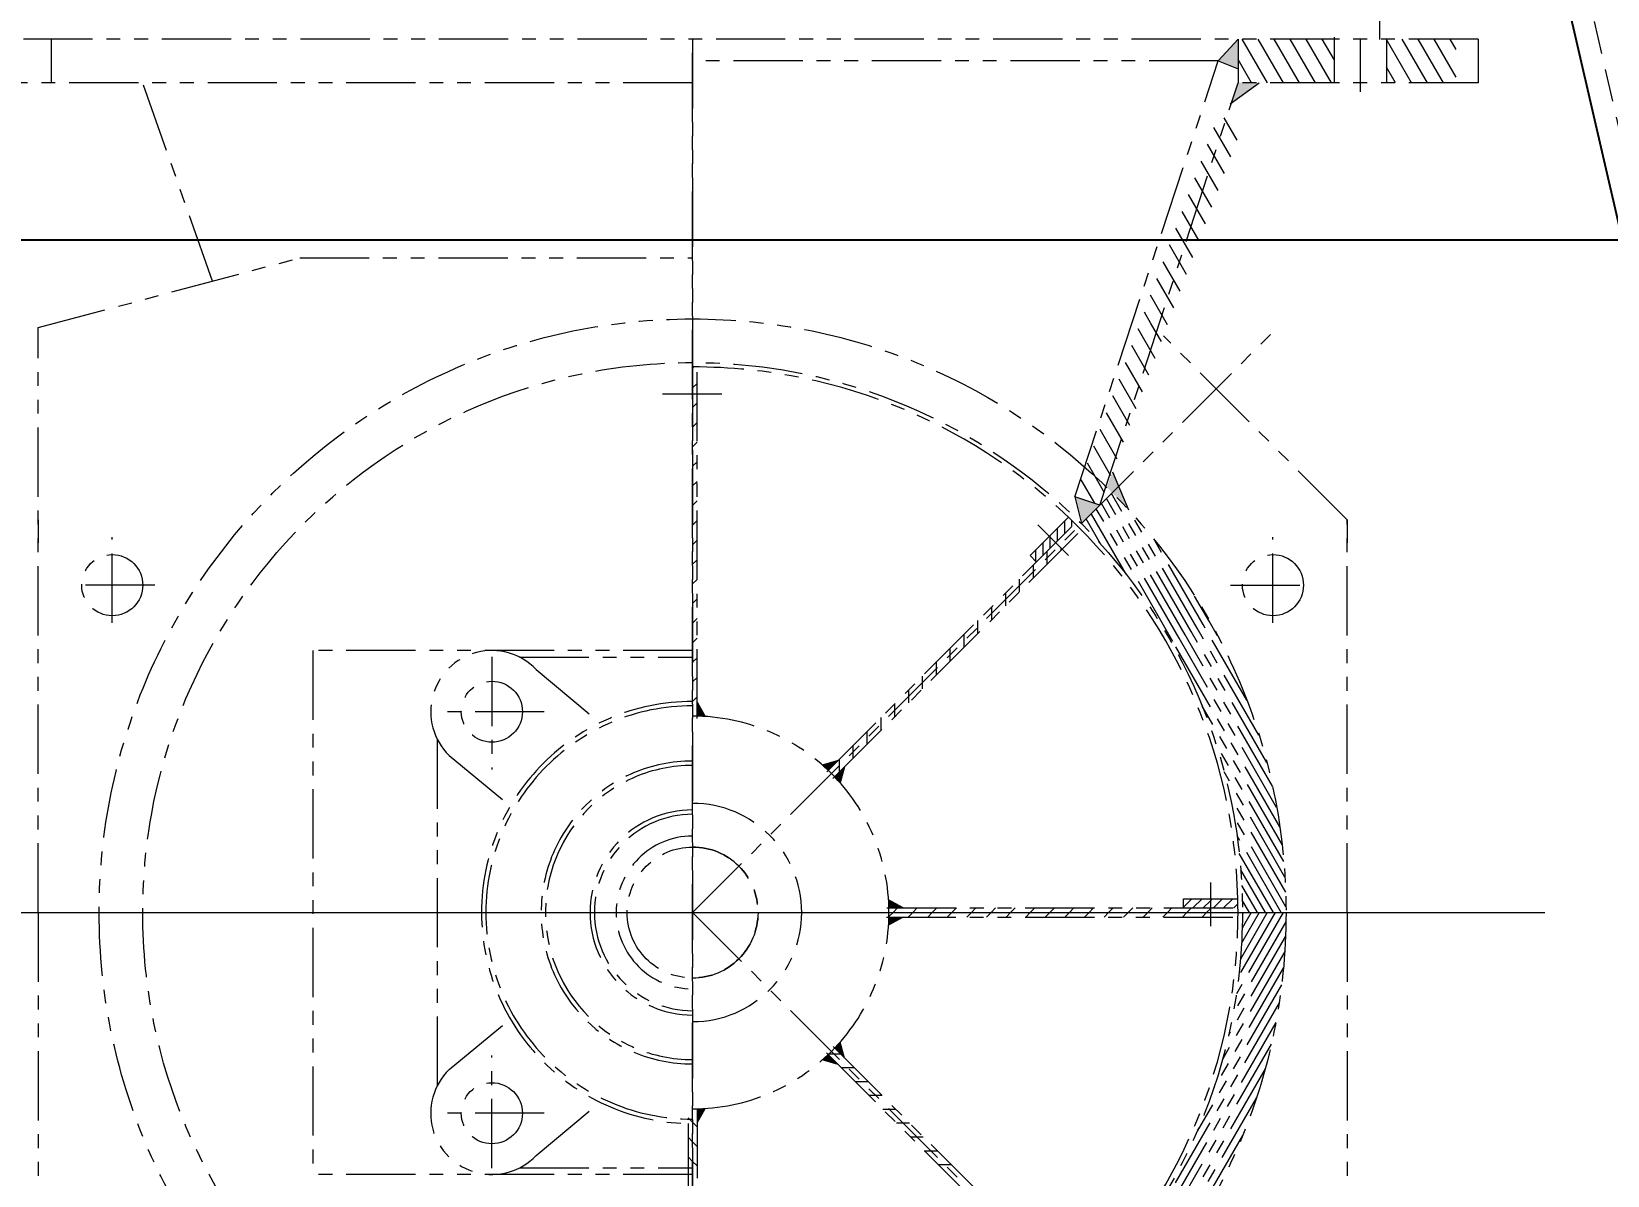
# Model space of a CAD drawing. Header units: millimetres. Extents: x -243837 to -5443, y 40 to 285140.
# Drawn here: x -109411.7 to -109050.5, y 116524.8 to 116786.9 of the extents above; entities that cross this region are included whole.
import ezdxf

# ---------------------------------------------------------------- set-up
doc = ezdxf.new("R2010")
doc.units = ezdxf.units.MM
for name, pattern in [('CENTER', [50.79999999999998, 31.75, -6.349999999999998, 6.349999999999998, -6.349999999999998]), ('HIDDEN', [0.375, 0.25, -0.125]), ('PHANTOM', [63.50000000000001, 31.75, -6.35, 6.35, -6.35, 6.35, -6.35])]:
    doc.linetypes.add(name, pattern=pattern)
for name, color, linetype, lineweight in [('CEN', 1, 'CENTER', 9), ('R- PHANTOM', 3, 'PHANTOM', 9), ('R-OBJECT', 2, 'Continuous', 20)]:
    doc.layers.add(name, color=color, linetype=linetype, lineweight=lineweight)
doc.layers.add('object', color=4, linetype='Continuous')
doc.styles.add('KA', font='romans.shx', dxfattribs={"width": 0.7})
doc.dimstyles.new('rakesh', dxfattribs={"dimscale": 160, "dimtxt": 2.5, "dimasz": 1, "dimexe": 0.8, "dimexo": 0.8, "dimgap": 1, "dimtad": 1, "dimdec": 0, "dimzin": 0, "dimdsep": 46, "dimtxsty": 'KA', "dimblk": 'OBLIQUE', "dimcen": 1.5, "dimclrd": 1, "dimclre": 1, "dimclrt": 2, "dimadec": 0, "dimazin": 0, "dimtfac": 1, "dimtdec": 0, "dimtmove": 0, "dimatfit": 2, "dimfxl": 0, "dimtolj": 1, "dimtzin": 0, "dimlwd": -1, "dimlwe": -1, "dimarcsym": 1})
doc.dimstyles.new('rakesh$0', dxfattribs={"dimscale": 160, "dimtxt": 2.5, "dimasz": 1, "dimexe": 0.8, "dimexo": 0.8, "dimgap": 1, "dimtad": 1, "dimdec": 0, "dimzin": 0, "dimdsep": 46, "dimtxsty": 'KA', "dimblk": 'OBLIQUE', "dimcen": 1.5, "dimclrd": 1, "dimclre": 1, "dimclrt": 2, "dimadec": 0, "dimazin": 0, "dimtfac": 1, "dimtdec": 0, "dimtmove": 0, "dimatfit": 2, "dimfxl": 1, "dimtolj": 1, "dimtzin": 0, "dimlwd": -1, "dimlwe": -1, "dimarcsym": 1})

# ---------------------------------------------------------------- blocks, each defined once
blk = doc.blocks.new('_Oblique')
at = {"color": 0, "linetype": 'ByBlock', "lineweight": -2}
blk.add_line((-0.5, -0.5), (0.5, 0.5), dxfattribs=at)
blk = doc.blocks.new('*D224')
at = {"layer": 'DEFPOINTS', "color": 0, "ltscale": 10, "transparency": 16777216}
for p in [(-106760.1625339869, 129714.9167566622), (-190510.5511990689, 125814.7757435649, -169.378960447121), (-106760.1625339869, 110177.2823504886)]:
    blk.add_point(p, dxfattribs=at)
at = {"layer": 'R-OBJECT', "color": 1, "ltscale": 10, "transparency": 16777216}
for p, q in [((-190510.5511990689, 125942.7757435649), (-190510.5511990689, 129906.9167566622)), ((-106760.1625339869, 110305.2823504886), (-106760.1625339869, 129906.9167566622)), ((-190510.5511990689, 129714.9167566622), (-106760.1625339869, 129714.9167566622))]:
    blk.add_line(p, q, dxfattribs=at)
at = {"layer": 'R-OBJECT', "color": 1, "ltscale": 10, "transparency": 16777216, "xscale": 160, "yscale": 160, "zscale": 160, "rotation": 180}
blk.add_blockref('_Oblique', (-190510.5511990689, 129714.9167566622), dxfattribs=at)
at = {"layer": 'R-OBJECT', "color": 1, "ltscale": 10, "transparency": 16777216, "xscale": 160, "yscale": 160, "zscale": 160}
blk.add_blockref('_Oblique', (-106760.1625339869, 129714.9167566622), dxfattribs=at)
at = {"layer": 'R-OBJECT', "color": 2, "ltscale": 10, "transparency": 16777216, "insert": (-148635.3568665279, 130179.6786614242), "char_height": 400, "attachment_point": 5, "style": 'KA'}
blk.add_mtext('\\A1;83750 (HORIZONTAL PULLEY CRS.)', dxfattribs=at)
blk = doc.blocks.new('*D228')
at = {"layer": 'DEFPOINTS', "color": 0, "ltscale": 10, "transparency": 16777216}
for p in [(-191009.9361552035, 127989.4407413399), (-191009.9361552035, 115545.1423891635, -13.05689684377734), (-108009.9361552035, 113403.9174580134)]:
    blk.add_point(p, dxfattribs=at)
at = {"layer": 'R-OBJECT', "color": 1, "ltscale": 10, "transparency": 16777216}
for p, q in [((-191009.9361552035, 115673.1423891635), (-191009.9361552035, 128181.4407413399)), ((-108009.9361552035, 113531.9174580134), (-108009.9361552035, 128181.4407413399)), ((-108009.9361552035, 127989.4407413399), (-191009.9361552035, 127989.4407413399))]:
    blk.add_line(p, q, dxfattribs=at)
at = {"layer": 'R-OBJECT', "color": 1, "ltscale": 10, "transparency": 16777216, "xscale": 160, "yscale": 160, "zscale": 160, "rotation": 180}
blk.add_blockref('_Oblique', (-191009.9361552035, 127989.4407413399), dxfattribs=at)
at = {"layer": 'R-OBJECT', "color": 1, "ltscale": 10, "transparency": 16777216, "xscale": 160, "yscale": 160, "zscale": 160}
blk.add_blockref('_Oblique', (-108009.9361552035, 127989.4407413399), dxfattribs=at)
at = {"layer": 'R-OBJECT', "color": 2, "ltscale": 10, "transparency": 16777216, "insert": (-149509.9361552035, 128349.4407413399), "char_height": 400, "attachment_point": 5, "style": 'KA'}
blk.add_mtext('\\A1;83000', dxfattribs=at)
blk = doc.blocks.new('*D267')
at = {"layer": 'DEFPOINTS', "color": 0, "ltscale": 10, "transparency": 16777216}
for p in [(-99129.85616900561, 285140.0177930185), (-118071.5632885124, 111168.1472754011)]:
    blk.add_point(p, dxfattribs=at)
at = {"layer": 'R-OBJECT', "color": 1, "ltscale": 10, "transparency": 16777216}
blk.add_line((-117727.5565044278, 114327.7095746358), (-118071.5632885124, 111168.1472754011), dxfattribs=at)
at = {"layer": 'R-OBJECT', "color": 1, "ltscale": 10, "transparency": 16777216, "xscale": 160, "yscale": 160, "zscale": 160, "rotation": 263.7862272517605}
blk.add_blockref('_Oblique', (-118071.5632885124, 111168.1472754011), dxfattribs=at)
at = {"layer": 'R-OBJECT', "color": 2, "ltscale": 10, "transparency": 16777216, "insert": (-118199.4525323453, 113319.5303991185), "char_height": 400, "attachment_point": 5, "rotation": 83.78622725176051, "style": 'KA'}
blk.add_mtext('\\A1;R175000', dxfattribs=at)
blk = doc.blocks.new('vbf1')
at = {"layer": 'R- PHANTOM', "ltscale": 0.5}
h = blk.add_hatch(color=7, dxfattribs=at)
h.paths.add_polyline_path([(8366731.921696102, 3696167.570222676), (8366727.405695022, 3696162.570222676), (8366731.921696102, 3696160.787495058)])
h.paths.add_polyline_path([(8366736.770330178, 3696157.570222676), (8366731.921696102, 3696157.570222676), (8366730.128229754, 3696152.794073209)])
h = blk.add_hatch(color=7, dxfattribs=at)
h.paths.add_polyline_path([(8366700.287673685, 3696060.826200258), (8366694.53209067, 3696062.72663141), (8366696.017150532, 3696056.555677105)])
h.paths.add_polyline_path([(8366703.130052485, 3696068.395690478), (8366701.812175837, 3696064.886075792, -0.0132697720982676), (8366706.847095665, 3696059.714840566)])
for points in [[(8366609.799347648, 3696012.368118658, 0.0102106699599588), (8366607.963362768, 3696012.448164733), (8366607.963362768, 3696015.687100635)], [(8366640.286678979, 3696002.29834468), (8366636.641566955, 3696001.249707378, -0.0102106699599386), (8366637.99640544, 3696000.00807114)], [(8366640.711180802, 3695997.18009353, 0.0102106699599588), (8366639.469544567, 3695998.534932012), (8366641.759818108, 3696000.825205552)], [(8366655.148574063, 3695968.501889343), (8366651.829592084, 3695970.337874224, -0.0102106699599386), (8366651.909638159, 3695968.501889343)], [(8366651.829592084, 3695964.582571128, 0.0102106699599588), (8366651.909638159, 3695966.418556009), (8366655.148574063, 3695966.418556009)], [(8366641.759818108, 3695934.095239798), (8366640.711180802, 3695937.740351821, -0.0102106699599386), (8366639.469544567, 3695936.385513339)], [(8366636.641566955, 3695933.670737974, 0.0102106699599588), (8366637.99640544, 3695934.912374212), (8366640.286678979, 3695932.622100672)], [(8366607.963362768, 3695919.233344716), (8366609.799347648, 3695922.552326694, -0.0102106699599386), (8366607.963362768, 3695922.472280618)]]:
    blk.add_hatch(color=7, dxfattribs=at).paths.add_polyline_path(points)
blk.add_line((8366868.639274715, 3695911.058628889, -6876.668213516079), (8366473.923768972, 3697619.848872132, -6901.438312095428))
at = {"layer": 'CEN'}
blk.add_line((8366764.421696101, 3696167.495277779, -6901.438312095428), (8366764.421696101, 3696180.39313734, -6901.438312095428), dxfattribs=at)
at = {"layer": 'CEN', "color": 1, "ltscale": 15}
blk.add_line((8366411.58232814, 3695967.460222675, -6901.438312095428), (8366802.261064064, 3695967.460222675, -6901.438312095428), dxfattribs=at)
at = {"layer": 'R- PHANTOM', "color": 7, "ltscale": 0.5}
for p, q in [((8366786.921696101, 3696167.570222676, -6901.438312095428), (8366426.921696102, 3696167.570222676, -6901.438312095428)), ((8366459.921696102, 3696167.570222676, -6901.438312095428), (8366459.921696102, 3696157.570222676, -6901.438312095428)), ((8366606.921696101, 3696167.570222676, -6901.438312095428), (8366606.921696101, 3695767.570222677, -6901.438312095428)), ((8366606.921696101, 3695767.570222677, -6901.438312095428), (8366606.921696101, 3696167.570222676, -6901.438312095428)), ((8366727.405695022, 3696162.570222676, -6901.438312095428), (8366731.921696102, 3696167.570222676, -6901.438312095428)), ((8366731.921696102, 3696167.570222676, -6901.438312095428), (8366731.921696102, 3696157.570222676, -6901.438312095428)), ((8366738.662433856, 3696157.570222676, -6901.438312095428), (8366732.888931167, 3696167.570222676, -6901.438312095428)), ((8366742.328608068, 3696157.570222676, -6901.438312095428), (8366736.555105374, 3696167.570222676, -6901.438312095428)), ((8366745.994782277, 3696157.570222676, -6901.438312095428), (8366740.221279584, 3696167.570222676, -6901.438312095428)), ((8366749.660956486, 3696157.570222676, -6901.438312095428), (8366743.887453792, 3696167.570222676, -6901.438312095428)), ((8366753.327130695, 3696157.570222676, -6901.438312095428), (8366747.553628005, 3696167.570222676, -6901.438312095428)), ((8366753.921696102, 3696162.890405182, -6901.438312095428), (8366751.219802213, 3696167.570222676, -6901.438312095428)), ((8366753.921696102, 3696168.054297772, -6901.438312095428), (8366753.921696102, 3696157.570222676, -6901.438312095428)), ((8366759.921696102, 3696167.570222676, -6901.438312095428), (8366759.921696102, 3696155.459376689, -6901.438312095428)), ((8366765.921696101, 3696167.570222676, -6901.438312095428), (8366765.921696101, 3696157.570222676, -6901.438312095428)), ((8366771.658001742, 3696157.570222676, -6901.438312095428), (8366765.921696101, 3696167.505795492, -6901.438312095428)), ((8366775.32417595, 3696157.570222676, -6901.438312095428), (8366769.550673258, 3696167.570222676, -6901.438312095428)), ((8366778.990350163, 3696157.570222676, -6901.438312095428), (8366773.216847469, 3696167.570222676, -6901.438312095428)), ((8366781.921696102, 3696158.84298257, -6901.438312095428), (8366776.883021678, 3696167.570222676, -6901.438312095428)), ((8366781.921696102, 3696165.19298257, -6901.438312095428), (8366780.549195888, 3696167.570222676, -6901.438312095428)), ((8366786.921696101, 3696167.570222676, -6901.438312095428), (8366786.921696101, 3696157.570222676, -6901.438312095428)), ((8366727.405695022, 3696162.570222676, -6901.438312095428), (8366606.921696101, 3696162.570222676, -6901.438312095428)), ((8366694.53209067, 3696062.72663141, -6901.438312095428), (8366727.405695022, 3696162.570222676, -6901.438312095428)), ((8366727.405695022, 3696162.570222676, -6901.438312095428), (8366731.921696102, 3696160.787495058, -6901.438312095428)), ((8366734.996259647, 3696157.570222676, -6901.438312095428), (8366731.921696102, 3696162.895522949, -6901.438312095428)), ((8366767.991827533, 3696157.570222676, -6901.438312095428), (8366765.921696101, 3696161.155795492, -6901.438312095428)), ((8366606.921696101, 3696157.570222676, -6901.438312095428), (8366426.921696102, 3696157.570222676, -6901.438312095428)), ((8366496.887405507, 3696112.117745184, -6901.438312095428), (8366480.897859843, 3696157.570222676, -6901.438312095428)), ((8366700.287673685, 3696060.826200258, -6901.438312095428), (8366731.921696102, 3696157.570222676, -6901.438312095428)), ((8366730.092701054, 3696152.768525511, -6901.438312095428), (8366736.770330178, 3696157.570222676, -6901.438312095428)), ((8366786.921696101, 3696157.570222676, -6901.438312095428), (8366731.921696102, 3696157.570222676, -6901.438312095428)), ((8366730.24377222, 3696140.601772366, -6901.438312095428), (8366726.368385062, 3696147.314139822, -6901.438312095428)), ((8366731.688551947, 3696144.449340473, -6901.438312095428), (8366728.749636753, 3696149.539690908, -6901.438312095428)), ((8366728.798992491, 3696136.754204259, -6901.438312095428), (8366724.921587197, 3696143.470067233, -6901.438312095428)), ((8366727.354212764, 3696132.906636154, -6901.438312095428), (8366723.474789333, 3696139.625994643, -6901.438312095428)), ((8366725.909433037, 3696129.059068046, -6901.438312095428), (8366722.027991467, 3696135.781922055, -6901.438312095428)), ((8366724.464653309, 3696125.21149994, -6901.438312095428), (8366720.581193597, 3696131.937849465, -6901.438312095428)), ((8366723.019873584, 3696121.363931833, -6901.438312095428), (8366719.134395735, 3696128.093776877, -6901.438312095428)), ((8366721.575093855, 3696117.516363727, -6901.438312095428), (8366717.687597869, 3696124.249704288, -6901.438312095428)), ((8366720.130314128, 3696113.66879562, -6901.438312095428), (8366716.240800004, 3696120.405631698, -6901.438312095428)), ((8366456.921696102, 3696101.460222676, -6901.438312095428), (8366516.921696101, 3696117.460222676, -6901.438312095428)), ((8366516.921696101, 3696117.460222676, -6901.438312095428), (8366606.921696101, 3696117.460222676, -6901.438312095428)), ((8366718.685534401, 3696109.821227513, -6901.438312095428), (8366714.794002137, 3696116.56155911, -6901.438312095428)), ((8366717.240754674, 3696105.973659407, -6901.438312095428), (8366713.347204273, 3696112.71748652, -6901.438312095428)), ((8366715.795974948, 3696102.126091302, -6901.438312095428), (8366711.900406409, 3696108.873413932, -6901.438312095428)), ((8366711.957645007, 3696102.424273772, -6901.438312095428), (8366710.453608543, 3696105.029341343, -6901.438312095428)), ((8366456.921696102, 3695967.460222675, -6901.438312095428), (8366456.921696102, 3696101.460222676, -6901.438312095428)), ((8366606.921696101, 3695967.460222675, -6901.438312095428), (8366741.083467322, 3696101.621993896, -6901.438312095428)), ((8366712.906415491, 3696094.430955088, -6901.438312095428), (8366709.006810677, 3696101.185268753, -6901.438312095428)), ((8366714.351195217, 3696098.278523194, -6901.438312095428), (8366711.957645007, 3696102.424273772, -6901.438312095428)), ((8366711.461635764, 3696090.583386982, -6901.438312095428), (8366707.560012813, 3696097.341196165, -6901.438312095428)), ((8366756.921696102, 3696057.460222677, -6901.438312095428), (8366714.829535577, 3696099.5523832, -6901.438312095428)), ((8366710.016856035, 3696086.735818875, -6901.438312095428), (8366706.113214947, 3696093.497123576, -6901.438312095428)), ((8366606.921696101, 3696092.460222677, -6901.438312095428), (8366606.921696101, 3696062.460222675, -6901.438312095428)), ((8366606.921696101, 3696092.13865893, -6901.438312095428), (8366607.242847296, 3696092.459810123, -6901.438312095428)), ((8366607.963362768, 3696011.920201919, -6901.438312095428), (8366607.963362768, 3696092.458879202, -6901.438312095428)), ((8366708.57207631, 3696082.888250769, -6901.438312095428), (8366704.666417081, 3696089.653050987, -6901.438312095428)), ((8366613.654296743, 3696086.196590863, -6901.438312095428), (8366600.043283325, 3696086.196590863, -6901.438312095428)), ((8366606.921696101, 3696087.648530869, -6901.438312095428), (8366607.963362768, 3696088.690197536, -6901.438312095428)), ((8366707.127296583, 3696079.040682662, -6901.438312095428), (8366703.219619216, 3696085.808978399, -6901.438312095428)), ((8366606.921696101, 3696083.158402808, -6901.438312095428), (8366607.963362768, 3696084.200069476, -6901.438312095428)), ((8366606.921696101, 3696078.668274747, -6901.438312095428), (8366607.963362768, 3696079.709941415, -6901.438312095428)), ((8366705.682516856, 3696075.193114555, -6901.438312095428), (8366701.77282135, 3696081.964905809, -6901.438312095428)), ((8366606.921696101, 3696074.178146687, -6901.438312095428), (8366607.963362768, 3696075.219813354, -6901.438312095428)), ((8366704.237737128, 3696071.345546449, -6901.438312095428), (8366700.326023485, 3696078.120833221, -6901.438312095428)), ((8366702.792957399, 3696067.497978342, -6901.438312095428), (8366698.879225619, 3696074.276760632, -6901.438312095428)), ((8366606.921696101, 3696069.688018627, -6901.438312095428), (8366607.963362768, 3696070.729685294, -6901.438312095428)), ((8366699.209172208, 3696067.355276377, -6901.438312095428), (8366697.432427756, 3696070.432688042, -6901.438312095428)), ((8366703.130052485, 3696068.395690478, -6901.438312095428), (8366706.847095665, 3696059.714840566, -6901.438312095428)), ((8366606.921696101, 3696065.197890566, -6901.438312095428), (8366607.963362768, 3696066.239557233, -6901.438312095428)), ((8366699.082887718, 3696061.224007531, -6901.438312095428), (8366695.98562989, 3696066.588615453, -6901.438312095428)), ((8366701.348177672, 3696063.650410235, -6901.438312095428), (8366699.209172208, 3696067.355276377, -6901.438312095428)), ((8366606.921696101, 3696060.707762506, -6901.438312095428), (8366607.963362768, 3696061.749429173, -6901.438312095428)), ((8366700.287673685, 3696060.826200258, -6901.438312095428), (8366694.53209067, 3696062.72663141, -6901.438312095428)), ((8366694.53209067, 3696062.72663141, -6901.438312095428), (8366696.017150532, 3696056.555677105, -6901.438312095428)), ((8366694.553196763, 3696062.719662407, -6901.438312095428), (8366694.538832025, 3696062.744542864, -6901.438312095428)), ((8366696.017150532, 3696056.555677105, -6901.438312095428), (8366703.088218343, 3696063.626744916, -6901.438312095428)), ((8366718.401248927, 3696030.293717949, -6901.438312095428), (8366700.59555607, 3696061.134082644, -6901.438312095428)), ((8366719.784279435, 3696031.073238844, -6901.438312095428), (8366701.757686726, 3696062.2962133, -6901.438312095428)), ((8366721.16730994, 3696031.852759739, -6901.438312095428), (8366702.919817382, 3696063.458343957, -6901.438312095428)), ((8366456.921696102, 3696057.460222677, -6901.438312095428), (8366456.921696102, 3696052.149501861, -6901.438312095428)), ((8366606.921696101, 3696056.217634445, -6901.438312095428), (8366607.963362768, 3696057.259301113, -6901.438312095428)), ((8366684.260550314, 3696049.218494272, -6901.438312095428), (8366693.082006744, 3696058.039950701, -6901.438312095428)), ((8366692.208446846, 3696054.220112547, -6901.438312095428), (8366692.208446846, 3696057.166390803, -6901.438312095428)), ((8366693.862092678, 3696055.873758381, -6901.438312095428), (8366693.862092678, 3696057.284468626, -6901.438312095428)), ((8366700.403247692, 3696051.942170528, -6901.438312095428), (8366697.109164097, 3696057.647690672, -6901.438312095428)), ((8366706.264667254, 3696044.964894035, -6901.438312095428), (8366698.271294755, 3696058.809821329, -6901.438312095428)), ((8366717.018218421, 3696029.514197054, -6901.438312095428), (8366699.433425413, 3696059.971951986, -6901.438312095428)), ((8366722.550340448, 3696032.632280634, -6901.438312095428), (8366707.026844028, 3696059.519765139, -6901.438312095428)), ((8366756.921696102, 3695967.460222675, -6901.438312095428), (8366756.921696102, 3696057.460222677, -6901.438312095428)), ((8366756.921696102, 3696057.460222677, -6901.438312095428), (8366756.921696102, 3696052.149501861, -6901.438312095428)), ((8366473.921696102, 3696033.861296317, -6901.438312095428), (8366473.921696102, 3696053.47952346, -6901.438312095428)), ((8366637.655170299, 3695999.666836, -6901.438312095428), (8366694.572524208, 3696056.584189908, -6901.438312095428)), ((8366639.096218479, 3695998.161605927, -6901.438312095428), (8366696.045663335, 3696055.11105078, -6901.438312095428)), ((8366693.074125627, 3696049.226375387, -6901.438312095428), (8366686.017214903, 3696056.283286114, -6901.438312095428)), ((8366688.90115518, 3696053.399345835, -6901.438312095428), (8366688.90115518, 3696053.859099137, -6901.438312095428)), ((8366688.90115518, 3696050.91282088, -6901.438312095428), (8366688.90115518, 3696053.399345835, -6901.438312095428)), ((8366690.554801013, 3696052.566466714, -6901.438312095428), (8366690.554801013, 3696055.512744969, -6901.438312095428)), ((8366739.921696102, 3696033.861296317, -6901.438312095428), (8366739.921696102, 3696053.47952346, -6901.438312095428)), ((8366606.921696101, 3696051.727506385, -6901.438312095428), (8366607.963362768, 3696052.769173052, -6901.438312095428)), ((8366685.593863512, 3696047.885181073, -6901.438312095428), (8366685.593863512, 3696050.55180747, -6901.438312095428)), ((8366687.247509347, 3696049.259175048, -6901.438312095428), (8366687.247509347, 3696052.205453303, -6901.438312095428)), ((8366688.201303642, 3696048.739830215, -6901.438312095428), (8366688.201303642, 3696050.212969341, -6901.438312095428)), ((8366691.376303641, 3696050.441691087, -6901.438312095428), (8366691.376303641, 3696050.924197374, -6901.438312095428)), ((8366723.933370952, 3696033.411801529, -6901.438312095428), (8366712.554345412, 3696053.120851904, -6901.438312095428)), ((8366606.921696101, 3696047.237378324, -6901.438312095428), (8366607.963362768, 3696048.279044991, -6901.438312095428)), ((8366685.733689442, 3696047.745355144, -6901.438312095428), (8366684.260550314, 3696049.218494272, -6901.438312095428)), ((8366685.02630364, 3696045.564830216, -6901.438312095428), (8366685.02630364, 3696047.037969341, -6901.438312095428)), ((8366688.201303642, 3696047.266691087, -6901.438312095428), (8366688.201303642, 3696048.739830215, -6901.438312095428)), ((8366483.651082222, 3696042.460222675, -6901.438312095428), (8366465.13337442, 3696042.460222675, -6901.438312095428)), ((8366606.921696101, 3696042.747250264, -6901.438312095428), (8366607.963362768, 3696043.78891693, -6901.438312095428)), ((8366681.85130364, 3696042.389830215, -6901.438312095428), (8366681.85130364, 3696043.862969341, -6901.438312095428)), ((8366685.02630364, 3696044.091691087, -6901.438312095428), (8366685.02630364, 3696045.564830216, -6901.438312095428)), ((8366730.192309981, 3696042.460222675, -6901.438312095428), (8366748.710017784, 3696042.460222675, -6901.438312095428)), ((8366606.921696101, 3696038.257122203, -6901.438312095428), (8366607.963362768, 3696039.29878887, -6901.438312095428)), ((8366678.676303643, 3696039.214830215, -6901.438312095428), (8366678.676303643, 3696040.687969341, -6901.438312095428)), ((8366678.676303643, 3696037.741691086, -6901.438312095428), (8366678.676303643, 3696039.214830215, -6901.438312095428)), ((8366681.85130364, 3696040.916691087, -6901.438312095428), (8366681.85130364, 3696042.389830215, -6901.438312095428)), ((8366725.316401456, 3696034.191322424, -6901.438312095428), (8366721.984813273, 3696039.961802434, -6901.438312095428)), ((8366675.501303641, 3696036.039830215, -6901.438312095428), (8366675.501303641, 3696037.512969342, -6901.438312095428)), ((8366675.501303641, 3696034.566691086, -6901.438312095428), (8366675.501303641, 3696036.039830215, -6901.438312095428)), ((8366606.921696101, 3696033.766994142, -6901.438312095428), (8366607.963362768, 3696034.80866081, -6901.438312095428)), ((8366672.326303641, 3696032.864830215, -6901.438312095428), (8366672.326303641, 3696034.337969341, -6901.438312095428)), ((8366672.326303641, 3696031.391691087, -6901.438312095428), (8366672.326303641, 3696032.864830215, -6901.438312095428)), ((8366738.512170497, 3696001.810580002, -6901.438312095428), (8366721.16730994, 3696031.852759739, -6901.438312095428)), ((8366736.700172501, 3696008.124052597, -6901.438312095428), (8366722.550340448, 3696032.632280634, -6901.438312095428)), ((8366733.922301772, 3696016.110465834, -6901.438312095428), (8366723.933370952, 3696033.411801529, -6901.438312095428)), ((8366727.241464571, 3696030.857015302, -6901.438312095428), (8366725.316401456, 3696034.191322424, -6901.438312095428)), ((8366606.921696101, 3696029.276866082, -6901.438312095428), (8366607.963362768, 3696030.318532749, -6901.438312095428)), ((8366665.976303642, 3696026.514830216, -6901.438312095428), (8366665.976303642, 3696027.987969342, -6901.438312095428)), ((8366669.151303641, 3696029.689830215, -6901.438312095428), (8366669.151303641, 3696031.162969341, -6901.438312095428)), ((8366669.151303641, 3696028.216691086, -6901.438312095428), (8366669.151303641, 3696029.689830215, -6901.438312095428)), ((8366741.492770344, 3695987.12302963, -6901.438312095428), (8366717.018218421, 3696029.514197054, -6901.438312095428)), ((8366740.771730048, 3695991.546908059, -6901.438312095428), (8366718.401248927, 3696030.293717949, -6901.438312095428)), ((8366739.809403768, 3695996.388706069, -6901.438312095428), (8366719.784279435, 3696031.073238844, -6901.438312095428)), ((8366606.921696101, 3696027.460222676, -6901.438312095428), (8366519.921696102, 3696027.460222676, -6901.438312095428)), ((8366519.921696102, 3696027.460222676, -6901.438312095428), (8366519.921696102, 3695907.460222676, -6901.438312095428)), ((8366560.921696102, 3696026.059665728, -6901.438312095428), (8366560.921696102, 3696000.241856635, -6901.438312095428)), ((8366567.272696958, 3696025.960222677, -6901.438312095428), (8366606.921696101, 3696025.960222677, -6901.438312095428)), ((8366606.921696101, 3696024.786738021, -6901.438312095428), (8366607.963362768, 3696025.828404689, -6901.438312095428)), ((8366662.801303641, 3696023.339830215, -6901.438312095428), (8366662.801303641, 3696024.812969342, -6901.438312095428)), ((8366665.976303642, 3696025.041691087, -6901.438312095428), (8366665.976303642, 3696026.514830216, -6901.438312095428)), ((8366571.036423986, 3696023.169882388, -6901.438312095428), (8366585.686244317, 3696010.909569885, -6901.438312095428)), ((8366606.921696101, 3696020.296609962, -6901.438312095428), (8366607.963362768, 3696021.338276628, -6901.438312095428)), ((8366659.62630364, 3696020.164830214, -6901.438312095428), (8366659.62630364, 3696021.637969341, -6901.438312095428)), ((8366662.801303641, 3696021.866691087, -6901.438312095428), (8366662.801303641, 3696023.339830215, -6901.438312095428)), ((8366656.45130364, 3696016.989830215, -6901.438312095428), (8366656.45130364, 3696018.462969341, -6901.438312095428)), ((8366659.62630364, 3696018.691691087, -6901.438312095428), (8366659.62630364, 3696020.164830214, -6901.438312095428)), ((8366606.921696101, 3696015.8064819, -6901.438312095428), (8366607.963362768, 3696016.848148568, -6901.438312095428)), ((8366607.963362768, 3696015.687100635, -6901.438312095428), (8366609.799347648, 3696012.368118658, -6901.438312095428)), ((8366653.27630364, 3696013.814830215, -6901.438312095428), (8366653.27630364, 3696015.287969341, -6901.438312095428)), ((8366653.27630364, 3696012.341691087, -6901.438312095428), (8366653.27630364, 3696013.814830215, -6901.438312095428)), ((8366656.45130364, 3696015.516691087, -6901.438312095428), (8366656.45130364, 3696016.989830215, -6901.438312095428)), ((8366742.028690364, 3695983.01978893, -6901.438312095428), (8366723.714195989, 3696014.7414237, -6901.438312095428)), ((8366572.944456896, 3696013.460222677, -6901.438312095428), (8366548.380788984, 3696013.460222677, -6901.438312095428)), ((8366650.10130364, 3696010.639830214, -6901.438312095428), (8366650.10130364, 3696012.112969341, -6901.438312095428)), ((8366650.10130364, 3696009.166691087, -6901.438312095428), (8366650.10130364, 3696010.639830214, -6901.438312095428)), ((8366548.421696101, 3696007.10922182, -6901.438312095428), (8366548.421696101, 3695927.811223532, -6901.438312095428)), ((8366646.926303641, 3696007.464830215, -6901.438312095428), (8366646.926303641, 3696008.937969342, -6901.438312095428)), ((8366646.926303641, 3696005.991691087, -6901.438312095428), (8366646.926303641, 3696007.464830215, -6901.438312095428)), ((8366551.098829191, 3696003.455398964, -6901.438312095428), (8366565.14794612, 3695991.827085379, -6901.438312095428)), ((8366643.751303641, 3696004.289830215, -6901.438312095428), (8366643.751303641, 3696005.762969341, -6901.438312095428)), ((8366643.751303641, 3696002.816691087, -6901.438312095428), (8366643.751303641, 3696004.289830215, -6901.438312095428)), ((8366742.416356871, 3695979.173330839, -6901.438312095428), (8366726.825984896, 3696006.176647208, -6901.438312095428)), ((8366640.286678979, 3696002.29834468, -6901.438312095428), (8366636.641566955, 3696001.249707378, -6901.438312095428)), ((8366640.576303639, 3696001.114830214, -6901.438312095428), (8366640.576303639, 3696002.587969342, -6901.438312095428)), ((8366640.576303639, 3695999.641691086, -6901.438312095428), (8366640.576303639, 3696001.114830214, -6901.438312095428)), ((8366641.759818108, 3696000.825205552, -6901.438312095428), (8366640.711180802, 3695997.18009353, -6901.438312095428)), ((8366742.681531033, 3695975.539035724, -6901.438312095428), (8366728.723093396, 3695999.715758899, -6901.438312095428)), ((8366742.843064383, 3695972.084251752, -6901.438312095428), (8366730.037818507, 3695994.26358821, -6901.438312095428)), ((8366742.915251207, 3695968.784220505, -6901.438312095428), (8366730.989845493, 3695989.439629101, -6901.438312095428)), ((8366741.846574607, 3695967.460222675, -6901.438312095428), (8366731.6868307, 3695985.057415308, -6901.438312095428)), ((8366740.0134875, 3695967.460222675, -6901.438312095428), (8366732.191135405, 3695981.008933939, -6901.438312095428)), ((8366725.658064289, 3695964.358656596, -6901.438312095428), (8366725.658064289, 3695974.338635453, -6901.438312095428)), ((8366738.180400397, 3695967.460222675, -6901.438312095428), (8366732.542756954, 3695977.224907553, -6901.438312095428)), ((8366655.148574063, 3695968.501889343, -6901.438312095428), (8366651.829592084, 3695970.337874224, -6901.438312095428)), ((8366719.420352628, 3695968.501889343, -6901.438312095428), (8366719.420352628, 3695970.585222677, -6901.438312095428)), ((8366719.420352628, 3695970.585222677, -6901.438312095428), (8366731.89577595, 3695970.585222677, -6901.438312095428)), ((8366719.420352628, 3695968.664207416, -6901.438312095428), (8366721.341367887, 3695970.585222677, -6901.438312095428)), ((8366721.59664292, 3695968.501889343, -6901.438312095428), (8366723.679976253, 3695970.585222677, -6901.438312095428)), ((8366723.935251283, 3695968.501889343, -6901.438312095428), (8366725.658064289, 3695970.224702347, -6901.438312095428)), ((8366725.658064289, 3695970.224702347, -6901.438312095428), (8366726.018584618, 3695970.585222677, -6901.438312095428)), ((8366726.273859651, 3695968.501889343, -6901.438312095428), (8366728.357192983, 3695970.585222677, -6901.438312095428)), ((8366728.612468016, 3695968.501889343, -6901.438312095428), (8366730.695801347, 3695970.585222677, -6901.438312095428)), ((8366736.34731329, 3695967.460222675, -6901.438312095428), (8366732.76918731, 3695973.657718669, -6901.438312095428)), ((8366734.514226186, 3695967.460222675, -6901.438312095428), (8366732.890297619, 3695970.272949462, -6901.438312095428)), ((8366456.921696102, 3695967.460222675, -6901.438312095428), (8366456.921696102, 3695833.460222677, -6901.438312095428)), ((8366606.921696101, 3695967.460222675, -6901.438312095428), (8366741.083467322, 3695833.298451455, -6901.438312095428)), ((8366651.427058797, 3695968.501889343, -6901.438312095428), (8366731.920352628, 3695968.501889343, -6901.438312095428)), ((8366651.911527384, 3695966.503623911, -6901.438312095428), (8366652.86812615, 3695967.460222675, -6901.438312095428)), ((8366652.86812615, 3695967.460222675, -6901.438312095428), (8366653.909792816, 3695968.501889343, -6901.438312095428)), ((8366656.316587544, 3695966.418556009, -6901.438312095428), (8366657.35825421, 3695967.460222675, -6901.438312095428)), ((8366657.35825421, 3695967.460222675, -6901.438312095428), (8366658.399920876, 3695968.501889343, -6901.438312095428)), ((8366660.806715604, 3695966.418556009, -6901.438312095428), (8366661.848382271, 3695967.460222675, -6901.438312095428)), ((8366661.848382271, 3695967.460222675, -6901.438312095428), (8366662.890048939, 3695968.501889343, -6901.438312095428)), ((8366665.296843663, 3695966.418556009, -6901.438312095428), (8366666.338510333, 3695967.460222675, -6901.438312095428)), ((8366666.338510333, 3695967.460222675, -6901.438312095428), (8366667.380176998, 3695968.501889343, -6901.438312095428)), ((8366669.786971725, 3695966.418556009, -6901.438312095428), (8366670.82863839, 3695967.460222675, -6901.438312095428)), ((8366670.82863839, 3695967.460222675, -6901.438312095428), (8366671.870305058, 3695968.501889343, -6901.438312095428)), ((8366674.277099786, 3695966.418556009, -6901.438312095428), (8366675.318766452, 3695967.460222675, -6901.438312095428)), ((8366675.318766452, 3695967.460222675, -6901.438312095428), (8366676.360433117, 3695968.501889343, -6901.438312095428)), ((8366678.767227845, 3695966.418556009, -6901.438312095428), (8366679.808894512, 3695967.460222675, -6901.438312095428)), ((8366679.808894512, 3695967.460222675, -6901.438312095428), (8366680.850561178, 3695968.501889343, -6901.438312095428)), ((8366683.257355909, 3695966.418556009, -6901.438312095428), (8366684.299022572, 3695967.460222675, -6901.438312095428)), ((8366684.299022572, 3695967.460222675, -6901.438312095428), (8366685.340689237, 3695968.501889343, -6901.438312095428)), ((8366687.747483966, 3695966.418556009, -6901.438312095428), (8366688.789150634, 3695967.460222675, -6901.438312095428)), ((8366688.789150634, 3695967.460222675, -6901.438312095428), (8366689.830817303, 3695968.501889343, -6901.438312095428)), ((8366692.237612026, 3695966.418556009, -6901.438312095428), (8366693.279278694, 3695967.460222675, -6901.438312095428)), ((8366693.279278694, 3695967.460222675, -6901.438312095428), (8366694.320945362, 3695968.501889343, -6901.438312095428)), ((8366696.727740088, 3695966.418556009, -6901.438312095428), (8366697.769406755, 3695967.460222675, -6901.438312095428)), ((8366697.769406755, 3695967.460222675, -6901.438312095428), (8366698.811073422, 3695968.501889343, -6901.438312095428)), ((8366701.217868148, 3695966.418556009, -6901.438312095428), (8366702.259534815, 3695967.460222675, -6901.438312095428)), ((8366702.259534815, 3695967.460222675, -6901.438312095428), (8366703.30120148, 3695968.501889343, -6901.438312095428)), ((8366705.707996207, 3695966.418556009, -6901.438312095428), (8366706.749662876, 3695967.460222675, -6901.438312095428)), ((8366706.749662876, 3695967.460222675, -6901.438312095428), (8366707.791329542, 3695968.501889343, -6901.438312095428)), ((8366710.19812427, 3695966.418556009, -6901.438312095428), (8366711.239790936, 3695967.460222675, -6901.438312095428)), ((8366711.239790936, 3695967.460222675, -6901.438312095428), (8366712.281457601, 3695968.501889343, -6901.438312095428)), ((8366714.688252329, 3695966.418556009, -6901.438312095428), (8366715.729918998, 3695967.460222675, -6901.438312095428)), ((8366715.729918998, 3695967.460222675, -6901.438312095428), (8366716.771585663, 3695968.501889343, -6901.438312095428)), ((8366719.178380392, 3695966.418556009, -6901.438312095428), (8366720.220047057, 3695967.460222675, -6901.438312095428)), ((8366720.220047057, 3695967.460222675, -6901.438312095428), (8366721.261713724, 3695968.501889343, -6901.438312095428)), ((8366723.66850845, 3695966.418556009, -6901.438312095428), (8366724.710175117, 3695967.460222675, -6901.438312095428)), ((8366724.710175117, 3695967.460222675, -6901.438312095428), (8366725.658064289, 3695968.408111848, -6901.438312095428)), ((8366730.951076377, 3695968.501889343, -6901.438312095428), (8366731.913577583, 3695969.464390544, -6901.438312095428)), ((8366742.296751923, 3695967.460222675, -6901.438312095428), (8366731.535425536, 3695948.821058618, -6901.438312095428)), ((8366740.463664817, 3695967.460222675, -6901.438312095428), (8366732.082706948, 3695952.943977828, -6901.438312095428)), ((8366738.630577712, 3695967.460222675, -6901.438312095428), (8366732.468903629, 3695956.787890101, -6901.438312095428)), ((8366736.797490608, 3695967.460222675, -6901.438312095428), (8366732.72400157, 3695960.404732701, -6901.438312095428)), ((8366734.964403503, 3695967.460222675, -6901.438312095428), (8366732.869436619, 3695963.831633593, -6901.438312095428)), ((8366733.131316397, 3695967.460222675, -6901.438312095428), (8366732.92117037, 3695967.096239079, -6901.438312095428)), ((8366756.921696102, 3695967.460222675, -6901.438312095428), (8366756.921696102, 3695877.460222675, -6901.438312095428)), ((8366651.381675346, 3695966.418556009, -6901.438312095428), (8366731.920352628, 3695966.418556009, -6901.438312095428)), ((8366655.148574063, 3695966.418556009, -6901.438312095428), (8366651.829592084, 3695964.582571128, -6901.438312095428)), ((8366742.905152557, 3695965.339003486, -6901.438312095428), (8366730.782779653, 3695944.342437709, -6901.438312095428)), ((8366742.812159369, 3695962.002934559, -6901.438312095428), (8366729.754251059, 3695939.385973929, -6901.438312095428)), ((8366742.626643922, 3695958.506612381, -6901.438312095428), (8366728.324021513, 3695933.733743687, -6901.438312095428)), ((8366742.333350305, 3695954.823612938, -6901.438312095428), (8366726.219559314, 3695926.913708236, -6901.438312095428)), ((8366741.911998179, 3695950.918809646, -6901.438312095428), (8366722.521416073, 3695917.333336247, -6901.438312095428)), ((8366741.334590147, 3695946.7437096, -6901.438312095428), (8366717.357868927, 3695905.214810246, -6901.438312095428)), ((8366551.098829191, 3695931.465046389, -6901.438312095428), (8366565.14794612, 3695943.093359974, -6901.438312095428)), ((8366740.560512861, 3695942.227968408, -6901.438312095428), (8366718.740899432, 3695904.43528935, -6901.438312095428)), ((8366641.759818108, 3695934.095239798, -6901.438312095428), (8366640.711180802, 3695937.740351821, -6901.438312095428)), ((8366560.921696102, 3695908.860779623, -6901.438312095428), (8366560.921696102, 3695934.678588717, -6901.438312095428)), ((8366637.623079354, 3695935.285700298, -6901.438312095428), (8366694.572524208, 3695878.336255443, -6901.438312095428)), ((8366638.200815966, 3695935.108767368, -6901.438312095428), (8366639.273151412, 3695935.108767368, -6901.438312095428)), ((8366639.128309428, 3695936.726748479, -6901.438312095428), (8366696.045663335, 3695879.809394572, -6901.438312095428)), ((8366639.273151412, 3695935.108767368, -6901.438312095428), (8366640.746290538, 3695935.108767368, -6901.438312095428)), ((8366739.526709642, 3695937.262368707, -6901.438312095428), (8366720.12392994, 3695903.655768455, -6901.438312095428)), ((8366640.286678979, 3695932.622100672, -6901.438312095428), (8366636.641566955, 3695933.670737974, -6901.438312095428)), ((8366640.975012284, 3695931.933767367, -6901.438312095428), (8366642.448151409, 3695931.933767367, -6901.438312095428)), ((8366642.448151409, 3695931.933767367, -6901.438312095428), (8366643.921290537, 3695931.933767367, -6901.438312095428)), ((8366738.125028238, 3695931.6595853, -6901.438312095428), (8366721.506960448, 3695902.87624756, -6901.438312095428)), ((8366644.150012284, 3695928.758767367, -6901.438312095428), (8366645.623151411, 3695928.758767367, -6901.438312095428)), ((8366645.623151411, 3695928.758767367, -6901.438312095428), (8366647.096290536, 3695928.758767367, -6901.438312095428)), ((8366571.036423986, 3695911.750562964, -6901.438312095428), (8366585.686244317, 3695924.010875466, -6901.438312095428)), ((8366647.325012283, 3695925.583767368, -6901.438312095428), (8366648.798151411, 3695925.583767368, -6901.438312095428)), ((8366648.798151411, 3695925.583767368, -6901.438312095428), (8366650.271290538, 3695925.583767368, -6901.438312095428)), ((8366736.13729957, 3695925.041738255, -6901.438312095428), (8366722.889990953, 3695902.096726666, -6901.438312095428)), ((8366572.944456896, 3695921.460222677, -6901.438312095428), (8366548.380788984, 3695921.460222677, -6901.438312095428)), ((8366605.880029435, 3695920.439177001, -6901.438312095428), (8366606.921696101, 3695919.397510333, -6901.438312095428)), ((8366607.963362768, 3695919.233344716, -6901.438312095428), (8366609.799347648, 3695922.552326694, -6901.438312095428)), ((8366607.963362768, 3695922.472280618, -6901.438312095428), (8366607.963362768, 3695842.46156615, -6901.438312095428)), ((8366650.500012282, 3695922.408767367, -6901.438312095428), (8366651.973151411, 3695922.408767367, -6901.438312095428)), ((8366651.973151411, 3695922.408767367, -6901.438312095428), (8366653.446290539, 3695922.408767367, -6901.438312095428)), ((8366605.880029435, 3695919.110402448, -6901.438312095428), (8366605.880029435, 3695842.46156615, -6901.438312095428)), ((8366606.921696101, 3695919.397510333, -6901.438312095428), (8366607.963362768, 3695918.355843667, -6901.438312095428)), ((8366653.675012282, 3695919.233767368, -6901.438312095428), (8366655.14815141, 3695919.233767368, -6901.438312095428)), ((8366655.14815141, 3695919.233767368, -6901.438312095428), (8366656.621290538, 3695919.233767368, -6901.438312095428)), ((8366656.850012285, 3695916.058767367, -6901.438312095428), (8366658.323151408, 3695916.058767367, -6901.438312095428)), ((8366658.323151408, 3695916.058767367, -6901.438312095428), (8366659.796290537, 3695916.058767367, -6901.438312095428)), ((8366732.952941031, 3695916.351267479, -6901.438312095428), (8366724.273021458, 3695901.317205772, -6901.438312095428)), ((8366605.880029435, 3695915.94904894, -6901.438312095428), (8366606.921696101, 3695914.907382273, -6901.438312095428)), ((8366606.921696101, 3695914.907382273, -6901.438312095428), (8366607.963362768, 3695913.865715606, -6901.438312095428)), ((8366660.025012283, 3695912.883767368, -6901.438312095428), (8366661.498151412, 3695912.883767368, -6901.438312095428)), ((8366661.498151412, 3695912.883767368, -6901.438312095428), (8366662.971290539, 3695912.883767368, -6901.438312095428)), ((8366567.272696958, 3695908.960222675, -6901.438312095428), (8366606.921696101, 3695908.960222675, -6901.438312095428)), ((8366605.880029435, 3695911.458920881, -6901.438312095428), (8366606.921696101, 3695910.417254212, -6901.438312095428)), ((8366606.921696101, 3695910.417254212, -6901.438312095428), (8366607.963362768, 3695909.375587545, -6901.438312095428)), ((8366663.200012283, 3695909.708767367, -6901.438312095428), (8366664.67315141, 3695909.708767367, -6901.438312095428)), ((8366664.67315141, 3695909.708767367, -6901.438312095428), (8366666.146290538, 3695909.708767367, -6901.438312095428)), ((8366606.921696101, 3695907.460222676, -6901.438312095428), (8366519.921696102, 3695907.460222676, -6901.438312095428))]:
    blk.add_line(p, q, dxfattribs=at)
at = {"layer": 'R- PHANTOM', "color": 1, "ltscale": 0.5}
blk.add_line((8366606.921696101, 3696167.570222676, -6901.438312095428), (8366606.921696101, 3695767.570222677, -6901.438312095428), dxfattribs=at)
at = {"layer": 'R- PHANTOM', "color": 7, "ltscale": 0.5}
for centre, radius in [((8366606.921696101, 3695967.460222675, -6901.438312095428), 136), ((8366606.921696101, 3695967.460222675, -6901.438312095428), 126), ((8366473.921696102, 3696042.460222675, -6901.438312095428), 7), ((8366739.921696102, 3696042.460222675, -6901.438312095428), 7), ((8366560.921696102, 3696013.460222677, -6901.438312095428), 7), ((8366606.921696101, 3695967.460222675, -6901.438312095428), 15), ((8366560.921696102, 3695921.460222677, -6901.438312095428), 7)]:
    blk.add_circle(centre, radius, dxfattribs=at)
for centre, radius, start, end in [((8366606.921696101, 3695967.460222675, -6901.438312095428), 125.0000000000027, 270, 90), ((8366560.921696102, 3696013.460222677, -6901.438312095428), 14.0208848465251, 43.82944845387424, 225.5257831361933), ((8366606.921696101, 3695967.460222675, -6901.438312095428), 48.36103995481972, 90, 270), ((8366606.921696101, 3695967.460222675, -6901.438312095428), 47.36103995481971, 90, 270), ((8366606.921696101, 3695967.460222675, -6901.438312095428), 45.00000000000023, 270, 90), ((8366606.921696101, 3695967.460222675, -6901.438312095428), 45.00000000000023, 270, 90), ((8366606.921696101, 3695967.460222675, -6901.438312095428), 34.70560993557183, 90, 270), ((8366606.921696101, 3695967.460222675, -6901.438312095428), 33.70560993557183, 90, 270), ((8366606.921696101, 3695967.460222675, -6901.438312095428), 24.99999999999932, 270, 90), ((8366606.921696101, 3695967.460222675, -6901.438312095428), 23.50000000000024, 90, 270), ((8366606.921696101, 3695967.460222675, -6901.438312095428), 22.5, 90, 270), ((8366606.921696101, 3695967.460222675, -6901.438312095428), 17.5, 90, 270), ((8366606.921696101, 3695967.460222675, -6901.438312095428), 15.00000000000045, 270, 90), ((8366560.921696102, 3695921.460222677, -6901.438312095428), 14.0208848465251, 134.4742168638066, 316.1705515461258)]:
    blk.add_arc(centre, radius, start, end, dxfattribs=at)
at = {"layer": 'R-OBJECT', "color": 3, "linetype": 'HIDDEN', "ltscale": 30}
blk.add_line((8366873.510993658, 3695912.183953084, -6876.668213516079), (8366478.795487916, 3697620.974196328, -6901.438312095428), dxfattribs=at)
blk = doc.blocks.new('*D397')
at = {"layer": 'DEFPOINTS', "color": 0, "ltscale": 10, "transparency": 16777216}
for p in [(-99129.85616900556, 285140.0177930185), (-130316.9789395866, 112941.4017321076)]:
    blk.add_point(p, dxfattribs=at)
at = {"layer": 'R-OBJECT', "color": 1, "ltscale": 10, "transparency": 16777216}
blk.add_line((-129734.3329127824, 116158.4615489791), (-130316.9789395866, 112941.4017321076), dxfattribs=at)
at = {"layer": 'R-OBJECT', "color": 1, "ltscale": 10, "transparency": 16777216, "xscale": 160, "yscale": 160, "zscale": 160, "rotation": 259.7343612702829}
blk.add_blockref('_Oblique', (-130316.9789395866, 112941.4017321076), dxfattribs=at)
at = {"layer": 'R-OBJECT', "color": 2, "ltscale": 10, "transparency": 16777216, "insert": (-130276.2868428792, 115186.1462458168), "char_height": 400, "attachment_point": 5, "rotation": 79.73436127028286, "style": 'KA'}
blk.add_mtext('\\A1;R175000', dxfattribs=at)

msp = doc.modelspace()

# ---------------------------------------------------------------- linework, layer by layer
at = {"layer": 'object', "color": 6}
msp.add_line((-111810.1649276903, 116739.1460568358), (-105210.1649276996, 116739.1460568358), dxfattribs=at)

# ---------------------------------------------------------------- block references
msp.add_blockref('vbf1', (-8475867.086606435, -3579382.41655547, 6880.941166240221))

# ---------------------------------------------------------------- dimensions: what is measured, and where the dimension line sits
at = {"layer": 'R-OBJECT', "ltscale": 10}
for center, mpoint, picture, middle in [((-99129.85616900556, 285140.0177930185), (-130316.9789395866, 112941.4017321076), '*D397', (-129922.0496898396, 115121.9898789744)), ((-99129.85616900561, 285140.0177930185), (-118071.5632885124, 111168.1472754011), '*D267', (-117841.5675415662, 113280.5646016155))]:
    dim = msp.add_radius_dim(center=center, mpoint=mpoint, dimstyle='rakesh', override={"dimexe": 1.2, "dimatfit": 3, "dimfxl": 0.18}, dxfattribs=at)
    dim.commit()
    dim.dimension.update_dxf_attribs({"geometry": picture, "text_midpoint": middle, "dimtype": 164})
dim = msp.add_linear_dim(base=(-106760.1625339869, 129714.9167566622), p1=(-190510.5511990689, 125814.7757435649, -169.378960447121), p2=(-106760.1625339869, 110177.2823504886), text='<> (HORIZONTAL PULLEY CRS.)', dimstyle='rakesh', override={"dimexe": 1.2, "dimfxl": 0.18}, dxfattribs=at)
dim.commit()
dim.dimension.update_dxf_attribs({"geometry": '*D224', "text_midpoint": (-148635.3568665279, 130179.6786614242)})
dim = msp.add_linear_dim(base=(-191009.9361552035, 127989.4407413399), p1=(-108009.9361552035, 113403.9174580134), p2=(-191009.9361552035, 115545.1423891635, -13.05689684377734), dimstyle='rakesh$0', override={"dimexe": 1.2, "dimfxl": 0.18}, dxfattribs=at)
dim.commit()
dim.dimension.update_dxf_attribs({"geometry": '*D228', "text_midpoint": (-149509.9361552035, 128349.4407413399)})

doc.saveas('drawing.dxf')
